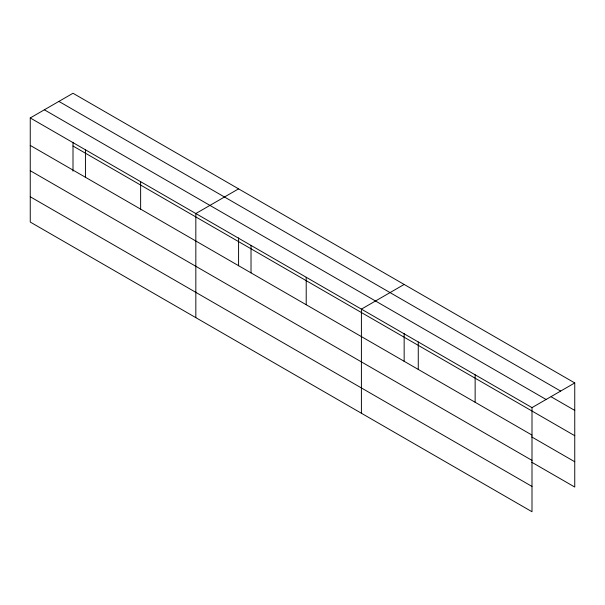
<?xml version="1.0" encoding="UTF-8"?>
<svg xmlns="http://www.w3.org/2000/svg" width="605" height="605" viewBox="0 0 605 605"><rect width="100%" height="100%" fill="white"/><g stroke="black" fill="none" stroke-linecap="round" stroke-linejoin="round"><path stroke-width="0.91" d="M238.582 237.871L238.582 265.814M404.155 333.461L404.155 361.412M531.999 460.382L531.999 407.626L30.25 117.945L30.25 222.058L531.999 511.739L531.999 460.382L30.25 170.701M531.697 462.197L574.75 487.055L574.75 382.942L73.001 93.261L30.25 117.945M238.582 188.858L195.831 213.542L195.831 317.648M404.155 284.456L361.404 309.132L361.404 413.245M531.999 407.626L574.75 382.942M58.897 101.406L560.646 391.087M551.193 396.812L574.75 410.409M44.354 109.8L546.103 399.481M73.001 146.024L574.75 435.706M30.25 145.412L531.999 435.093M531.697 436.908L574.75 461.759M30.25 196.761L531.999 486.443M475.137 374.798L475.137 402.264M418.267 341.969L418.267 369.428M306.213 277.272L306.213 304.731M251.022 245.403L251.022 272.87M140.632 181.674L140.632 209.141M85.441 149.813L85.441 177.273M73.001 142.273L73.001 171.147"/></g></svg>
